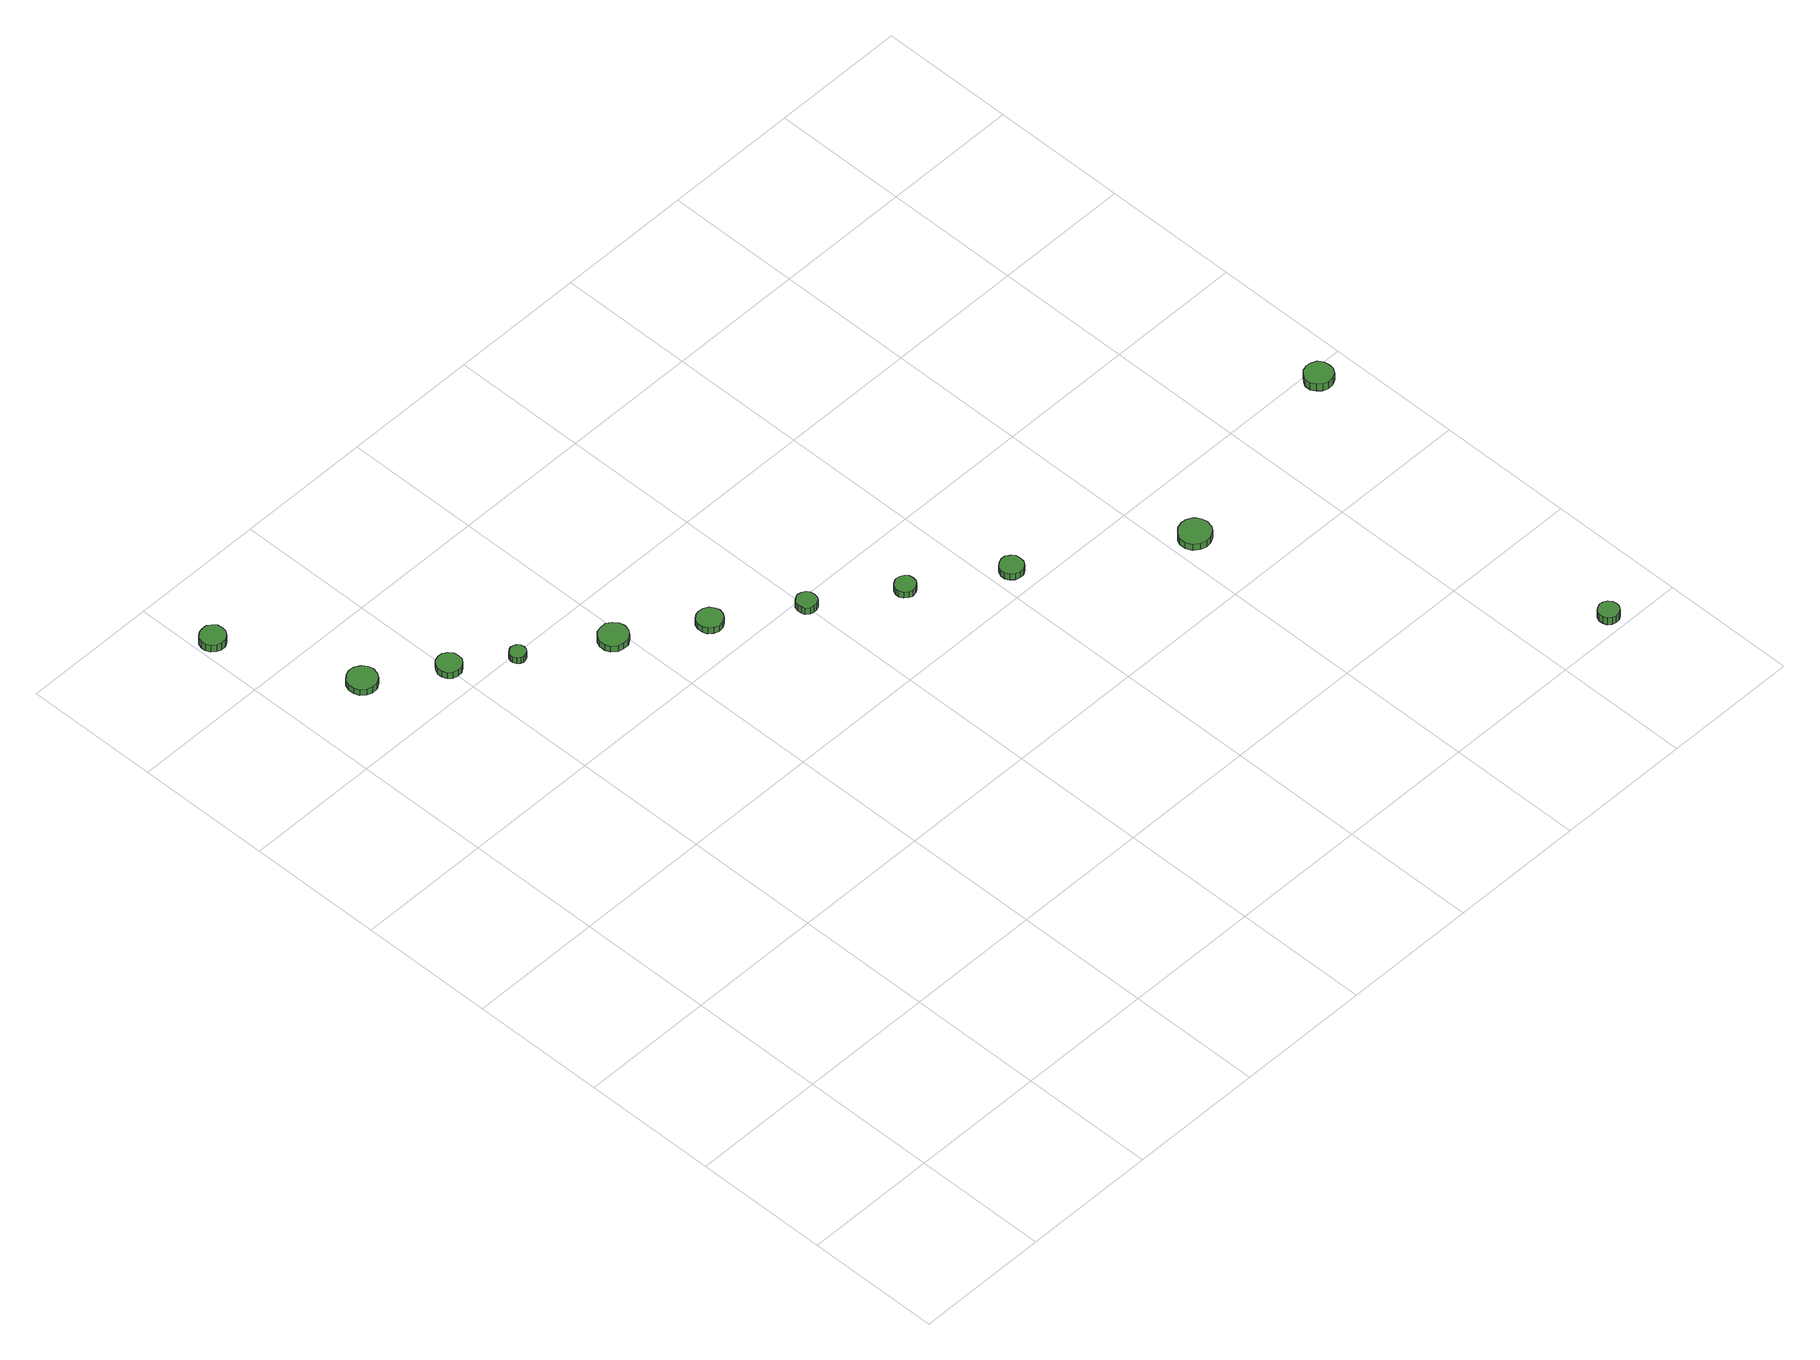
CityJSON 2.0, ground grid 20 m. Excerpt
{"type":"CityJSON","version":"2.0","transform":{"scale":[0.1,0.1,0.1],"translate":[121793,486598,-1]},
"CityObjects":{
"tree1":{"type":"SolitaryVegetationObject","attributes":{"function":"something"},"geometry":[{"type":"MultiSurface","lod":"1","boundaries":[[[0,1,2,3,4,5,6,7,8,9,10,11,12,13,14]],[[15,16,17,18,19,20,21,22,23,24,25,26,27,28,29]],[[0,29,28,1]],[[1,28,27,2]],[[2,27,26,3]],[[3,26,25,4]],[[4,25,24,5]],[[5,24,23,6]],[[6,23,22,7]],[[7,22,21,8]],[[8,21,20,9]],[[9,20,19,10]],[[10,19,18,11]],[[11,18,17,12]],[[12,17,16,13]],[[13,16,15,14]],[[14,15,29,0]]]}]},
"tree2":{"type":"SolitaryVegetationObject","attributes":{"function":"something"},"geometry":[{"type":"MultiSurface","lod":"1","boundaries":[[[30,31,32,33,34,35,36,37,38,39,40,41,42,43,44]],[[45,46,47,48,49,50,51,52,53,54,55,56,57,58,59]],[[30,59,58,31]],[[31,58,57,32]],[[32,57,56,33]],[[33,56,55,34]],[[34,55,54,35]],[[35,54,53,36]],[[36,53,52,37]],[[37,52,51,38]],[[38,51,50,39]],[[39,50,49,40]],[[40,49,48,41]],[[41,48,47,42]],[[42,47,46,43]],[[43,46,45,44]],[[44,45,59,30]]]}]},
"tree3":{"type":"SolitaryVegetationObject","attributes":{"function":"something"},"geometry":[{"type":"MultiSurface","lod":"1","boundaries":[[[60,61,62,63,64,65,66,67,68,69,70,71,72,73,74]],[[75,76,77,78,79,80,81,82,83,84,85,86,87,88,89]],[[60,89,88,61]],[[61,88,87,62]],[[62,87,86,63]],[[63,86,85,64]],[[64,85,84,65]],[[65,84,83,66]],[[66,83,82,67]],[[67,82,81,68]],[[68,81,80,69]],[[69,80,79,70]],[[70,79,78,71]],[[71,78,77,72]],[[72,77,76,73]],[[73,76,75,74]],[[74,75,89,60]]]}]},
"tree4":{"type":"SolitaryVegetationObject","attributes":{"function":"something"},"geometry":[{"type":"MultiSurface","lod":"1","boundaries":[[[90,91,92,93,94,95,96,97,98,99,100,101,102,103,104]],[[105,106,107,108,109,110,111,112,113,114,115,116,117,118,119]],[[90,119,118,91]],[[91,118,117,92]],[[92,117,116,93]],[[93,116,115,94]],[[94,115,114,95]],[[95,114,113,96]],[[96,113,112,97]],[[97,112,111,98]],[[98,111,110,99]],[[99,110,109,100]],[[100,109,108,101]],[[101,108,107,102]],[[102,107,106,103]],[[103,106,105,104]],[[104,105,119,90]]]}]},
"tree5":{"type":"SolitaryVegetationObject","attributes":{"function":"something"},"geometry":[{"type":"MultiSurface","lod":"1","boundaries":[[[120,121,122,123,124,125,126,127,128,129,130,131,132,133,134]],[[135,136,137,138,139,140,141,142,143,144,145,146,147,148,149]],[[120,149,148,121]],[[121,148,147,122]],[[122,147,146,123]],[[123,146,145,124]],[[124,145,144,125]],[[125,144,143,126]],[[126,143,142,127]],[[127,142,141,128]],[[128,141,140,129]],[[129,140,139,130]],[[130,139,138,131]],[[131,138,137,132]],[[132,137,136,133]],[[133,136,135,134]],[[134,135,149,120]]]}]},
"tree6":{"type":"SolitaryVegetationObject","attributes":{"function":"something"},"geometry":[{"type":"MultiSurface","lod":"1","boundaries":[[[150,151,152,153,154,155,156,157,158,159,160,161,162,163,164]],[[165,166,167,168,169,170,171,172,173,174,175,176,177,178,179]],[[150,179,178,151]],[[151,178,177,152]],[[152,177,176,153]],[[153,176,175,154]],[[154,175,174,155]],[[155,174,173,156]],[[156,173,172,157]],[[157,172,171,158]],[[158,171,170,159]],[[159,170,169,160]],[[160,169,168,161]],[[161,168,167,162]],[[162,167,166,163]],[[163,166,165,164]],[[164,165,179,150]]]}]},
"tree7":{"type":"SolitaryVegetationObject","attributes":{"function":"something"},"geometry":[{"type":"MultiSurface","lod":"1","boundaries":[[[180,181,182,183,184,185,186,187,188,189,190,191,192,193,194]],[[195,196,197,198,199,200,201,202,203,204,205,206,207,208,209]],[[180,209,208,181]],[[181,208,207,182]],[[182,207,206,183]],[[183,206,205,184]],[[184,205,204,185]],[[185,204,203,186]],[[186,203,202,187]],[[187,202,201,188]],[[188,201,200,189]],[[189,200,199,190]],[[190,199,198,191]],[[191,198,197,192]],[[192,197,196,193]],[[193,196,195,194]],[[194,195,209,180]]]}]},
"tree8":{"type":"SolitaryVegetationObject","attributes":{"function":"something"},"geometry":[{"type":"MultiSurface","lod":"1","boundaries":[[[210,211,212,213,214,215,216,217,218,219,220,221,222,223,224]],[[225,226,227,228,229,230,231,232,233,234,235,236,237,238,239]],[[210,239,238,211]],[[211,238,237,212]],[[212,237,236,213]],[[213,236,235,214]],[[214,235,234,215]],[[215,234,233,216]],[[216,233,232,217]],[[217,232,231,218]],[[218,231,230,219]],[[219,230,229,220]],[[220,229,228,221]],[[221,228,227,222]],[[222,227,226,223]],[[223,226,225,224]],[[224,225,239,210]]]}]},
"tree9":{"type":"SolitaryVegetationObject","attributes":{"function":"something"},"geometry":[{"type":"MultiSurface","lod":"1","boundaries":[[[240,241,242,243,244,245,246,247,248,249,250,251,252,253,254]],[[255,256,257,258,259,260,261,262,263,264,265,266,267,268,269]],[[240,269,268,241]],[[241,268,267,242]],[[242,267,266,243]],[[243,266,265,244]],[[244,265,264,245]],[[245,264,263,246]],[[246,263,262,247]],[[247,262,261,248]],[[248,261,260,249]],[[249,260,259,250]],[[250,259,258,251]],[[251,258,257,252]],[[252,257,256,253]],[[253,256,255,254]],[[254,255,269,240]]]}]},
"tree10":{"type":"SolitaryVegetationObject","attributes":{"function":"something"},"geometry":[{"type":"MultiSurface","lod":"1","boundaries":[[[270,271,272,273,274,275,276,277,278,279,280,281,282,283,284]],[[285,286,287,288,289,290,291,292,293,294,295,296,297,298,299]],[[270,299,298,271]],[[271,298,297,272]],[[272,297,296,273]],[[273,296,295,274]],[[274,295,294,275]],[[275,294,293,276]],[[276,293,292,277]],[[277,292,291,278]],[[278,291,290,279]],[[279,290,289,280]],[[280,289,288,281]],[[281,288,287,282]],[[282,287,286,283]],[[283,286,285,284]],[[284,285,299,270]]]}]},
"tree11":{"type":"SolitaryVegetationObject","attributes":{"function":"something"},"geometry":[{"type":"MultiSurface","lod":"1","boundaries":[[[300,301,302,303,304,305,306,307,308,309,310,311,312,313,314]],[[315,316,317,318,319,320,321,322,323,324,325,326,327,328,329]],[[300,329,328,301]],[[301,328,327,302]],[[302,327,326,303]],[[303,326,325,304]],[[304,325,324,305]],[[305,324,323,306]],[[306,323,322,307]],[[307,322,321,308]],[[308,321,320,309]],[[309,320,319,310]],[[310,319,318,311]],[[311,318,317,312]],[[312,317,316,313]],[[313,316,315,314]],[[314,315,329,300]]]}]},
"tree12":{"type":"SolitaryVegetationObject","attributes":{"function":"something"},"geometry":[{"type":"MultiSurface","lod":"1","boundaries":[[[330,331,332,333,334,335,336,337,338,339,340,341,342,343,344]],[[345,346,347,348,349,350,351,352,353,354,355,356,357,358,359]],[[330,359,358,331]],[[331,358,357,332]],[[332,357,356,333]],[[333,356,355,334]],[[334,355,354,335]],[[335,354,353,336]],[[336,353,352,337]],[[337,352,351,338]],[[338,351,350,339]],[[339,350,349,340]],[[340,349,348,341]],[[341,348,347,342]],[[342,347,346,343]],[[343,346,345,344]],[[344,345,359,330]]]}]}
},
"vertices":[
[42,1298,20],[41,1306,20],[36,1312,20],[30,1316,20],[22,1316,20],[15,1314,20],[9,1309,20],[6,1302,20],[6,1295,20],[9,1288,20],[15,1283,20],[22,1280,20],[30,1281,20],[36,1285,20],[41,1291,20],[41,1291,7],[36,1285,7],[30,1281,7],[22,1280,7],[15,1283,7],[9,1288,7],[6,1295,7],[6,1302,7],[9,1309,7],[15,1314,7],[22,1316,7],[30,1316,7],[36,1312,7],[41,1306,7],[42,1298,7],
[126,1108,19],[124,1116,19],[119,1123,19],[111,1128,19],[102,1129,19],[94,1126,19],[87,1120,19],[84,1112,19],[84,1103,19],[87,1095,19],[94,1089,19],[102,1086,19],[111,1087,19],[119,1092,19],[124,1099,19],[124,1099,8],[119,1092,8],[111,1087,8],[102,1086,8],[94,1089,8],[87,1095,8],[84,1103,8],[84,1112,8],[87,1120,8],[94,1126,8],[102,1129,8],[111,1128,8],[119,1123,8],[124,1116,8],[126,1108,8],
[219,1045,19],[218,1052,19],[213,1058,19],[207,1062,19],[200,1063,19],[192,1060,19],[187,1055,19],[184,1048,19],[184,1041,19],[187,1034,19],[192,1029,19],[200,1027,19],[207,1027,19],[213,1031,19],[218,1037,19],[218,1037,8],[213,1031,8],[207,1027,8],[200,1027,8],[192,1029,8],[187,1034,8],[184,1041,8],[184,1048,8],[187,1055,8],[192,1060,8],[200,1063,8],[207,1062,8],[213,1058,8],[218,1052,8],[219,1045,8],
[289,994,19],[288,999,19],[285,1003,19],[281,1005,19],[276,1006,19],[272,1004,19],[268,1001,19],[266,996,19],[266,992,19],[268,987,19],[272,984,19],[276,982,19],[281,983,19],[285,985,19],[288,989,19],[288,989,8],[285,985,8],[281,983,8],[276,982,8],[272,984,8],[268,987,8],[266,992,8],[266,996,8],[268,1001,8],[272,1004,8],[276,1006,8],[281,1005,8],[285,1003,8],[288,999,8],[289,994,8],
[406,925,19],[404,934,19],[399,941,19],[391,946,19],[382,946,19],[374,944,19],[367,938,19],[364,930,19],[364,921,19],[367,913,19],[374,907,19],[382,905,19],[391,905,19],[399,910,19],[404,917,19],[404,917,8],[399,910,8],[391,905,8],[382,905,8],[374,907,8],[367,913,8],[364,921,8],[364,930,8],[367,938,8],[374,944,8],[382,946,8],[391,946,8],[399,941,8],[404,934,8],[406,925,8],
[511,856,19],[509,863,19],[505,869,19],[498,873,19],[490,874,19],[483,872,19],[477,867,19],[474,860,19],[474,852,19],[477,845,19],[483,840,19],[490,837,19],[498,838,19],[505,842,19],[509,848,19],[509,848,8],[505,842,8],[498,838,8],[490,837,8],[483,840,8],[477,845,8],[474,852,8],[474,860,8],[477,867,8],[483,872,8],[490,874,8],[498,873,8],[505,869,8],[509,863,8],[511,856,8],
[615,786,20],[614,792,20],[611,797,20],[605,800,20],[599,801,20],[594,799,20],[589,795,20],[587,789,20],[587,783,20],[589,777,20],[594,773,20],[599,772,20],[605,772,20],[611,775,20],[614,780,20],[614,780,8],[611,775,8],[605,772,8],[599,772,8],[594,773,8],[589,777,8],[587,783,8],[587,789,8],[589,795,8],[594,799,8],[599,801,8],[605,800,8],[611,797,8],[614,792,8],[615,786,8],
[725,714,19],[724,720,19],[720,725,19],[715,728,19],[708,729,19],[703,727,19],[698,723,19],[695,717,19],[695,711,19],[698,705,19],[703,701,19],[708,699,19],[715,700,19],[720,703,19],[724,708,19],[724,708,8],[720,703,8],[715,700,8],[708,699,8],[703,701,8],[698,705,8],[695,711,8],[695,717,8],[698,723,8],[703,727,8],[708,729,8],[715,728,8],[720,725,8],[724,720,8],[725,714,8],
[846,638,19],[845,645,19],[841,650,19],[835,654,19],[828,655,19],[821,652,19],[816,648,19],[813,641,19],[813,634,19],[816,628,19],[821,623,19],[828,621,19],[835,621,19],[841,625,19],[845,631,19],[845,631,8],[841,625,8],[835,621,8],[828,621,8],[821,623,8],[816,628,8],[813,634,8],[813,641,8],[816,648,8],[821,652,8],[828,655,8],[835,654,8],[841,650,8],[845,645,8],[846,638,8],
[1055,503,26],[1053,512,26],[1048,520,26],[1039,525,26],[1030,526,26],[1021,523,26],[1013,516,26],[1009,508,26],[1009,498,26],[1013,489,26],[1021,483,26],[1030,480,26],[1039,481,26],[1048,486,26],[1053,493,26],[1053,493,14],[1048,486,14],[1039,481,14],[1030,480,14],[1021,483,14],[1013,489,14],[1009,498,14],[1009,508,14],[1013,516,14],[1021,523,14],[1030,526,14],[1039,525,14],[1048,520,14],[1053,512,14],[1055,503,14],
[1314,17,32],[1313,23,32],[1309,28,32],[1304,31,32],[1298,32,32],[1292,30,32],[1287,26,32],[1285,20,32],[1285,14,32],[1287,8,32],[1292,4,32],[1298,2,32],[1304,3,32],[1309,6,32],[1313,11,32],[1313,11,19],[1309,6,19],[1304,3,19],[1298,2,19],[1292,4,19],[1287,8,19],[1285,14,19],[1285,20,19],[1287,26,19],[1292,30,19],[1298,32,19],[1304,31,19],[1309,28,19],[1313,23,19],[1314,17,19],
[1361,577,29],[1360,586,29],[1355,593,29],[1347,597,29],[1339,598,29],[1331,595,29],[1325,589,29],[1321,582,29],[1321,573,29],[1325,566,29],[1331,560,29],[1339,557,29],[1347,558,29],[1355,562,29],[1360,569,29],[1360,569,16],[1355,562,16],[1347,558,16],[1339,557,16],[1331,560,16],[1325,566,16],[1321,573,16],[1321,582,16],[1325,589,16],[1331,595,16],[1339,598,16],[1347,597,16],[1355,593,16],[1360,586,16],[1361,577,16]
]}
